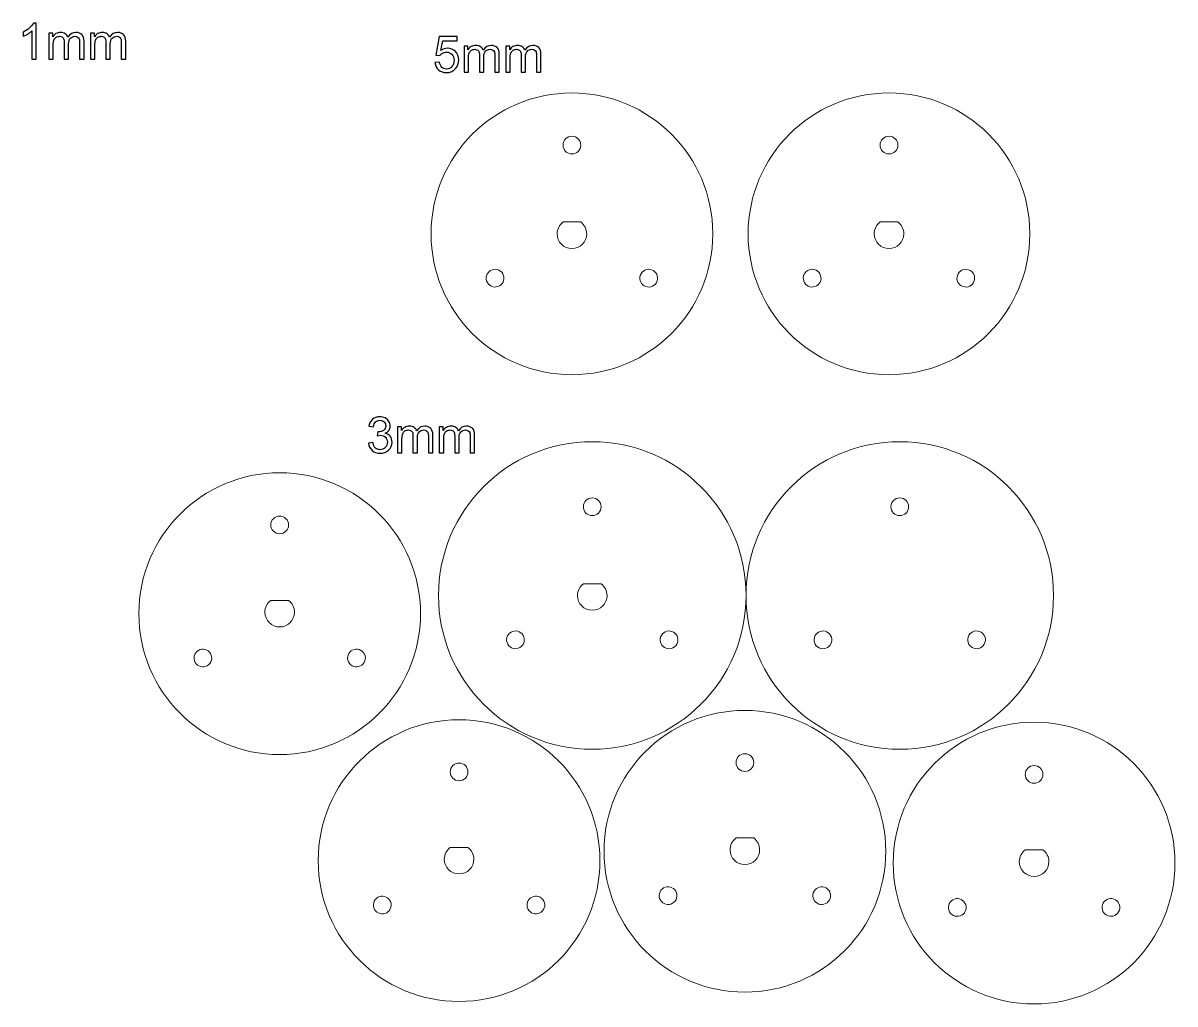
# Model space of a CAD drawing. Header units: millimetres. Extents: x -308 to 99, y -22 to 151.
# Drawn here: x -96.1 to 98.7, y -21.7 to 144.1 of the extents above; entities that cross this region are included whole.
import ezdxf

# ---------------------------------------------------------------- set-up
doc = ezdxf.new("R2010")
doc.units = ezdxf.units.MM
doc.header["$MEASUREMENT"] = 0
doc.layers.add('Layer 1', color=7, linetype='Continuous')

msp = doc.modelspace()

# ---------------------------------------------------------------- linework, layer by layer
at = {"layer": 'Layer 1', "color": 250, "lineweight": 20}
for centre, major_axis in [((-3.2487, 108.4922), (0, 23.819)), ((50.3735, 108.4922), (0, 23.819)), ((-3.2487, 123.4922), (0, 1.5)), ((50.3735, 123.4922), (0, 1.5)), ((0.1935, 47.3376), (0, 26)), ((52.1935, 47.3377), (0, 26)), ((-52.6656, 44.2649), (0, 23.819)), ((0.1935, 62.3376), (0, 1.5)), ((52.1935, 62.3377), (0, 1.5)), ((-52.6656, 59.2649), (0, 1.5)), ((26.0034, 4.0849), (0, 23.819)), ((-22.3272, 2.5038), (0, 23.819)), ((74.9125, 2.09), (0, 23.819)), ((26.0034, 19.0849), (0, 1.5)), ((-22.3272, 17.5038), (0, 1.5)), ((74.9125, 17.09), (0, 1.5))]:
    msp.add_ellipse(centre, major_axis=major_axis, ratio=1, dxfattribs=at)
at = {"layer": 'Layer 1', "color": 250}
for points, knots in [([(-93.828, 138.0451), (-93.828, 138.0451), (-94.5731, 138.0451), (-94.5731, 138.0451), (-94.5731, 138.0451), (-94.5731, 138.0451), (-94.5731, 142.7893), (-94.5731, 142.7893), (-94.5731, 142.7893), (-94.7523, 142.6171), (-94.9879, 142.4464), (-95.2786, 142.2756), (-95.2786, 142.2756), (-95.5693, 142.1049), (-95.8318, 141.9765), (-96.0632, 141.8918), (-96.0632, 141.8918), (-96.0632, 141.8918), (-96.0632, 142.6115), (-96.0632, 142.6115), (-96.0632, 142.6115), (-95.6469, 142.8062), (-95.2828, 143.0433), (-94.971, 143.3227), (-94.971, 143.3227), (-94.6591, 143.6007), (-94.4376, 143.8702), (-94.3078, 144.1327), (-94.3078, 144.1327), (-94.3078, 144.1327), (-93.828, 144.1327), (-93.828, 144.1327), (-93.828, 144.1327), (-93.828, 144.1327), (-93.828, 138.0451), (-93.828, 138.0451)], [0, 0, 0, 0, 0.1, 0.1, 0.1, 0.1, 0.2, 0.2, 0.2, 0.2, 0.3, 0.3, 0.3, 0.3, 0.4, 0.4, 0.4, 0.4, 0.5, 0.5, 0.5, 0.5, 0.6, 0.6, 0.6, 0.6, 0.7, 0.7, 0.7, 0.7, 0.8, 0.8, 0.8, 0.8, 1, 1, 1, 1]), ([(-91.7099, 138.0451), (-91.7099, 138.0451), (-91.7099, 142.4393), (-91.7099, 142.4393), (-91.7099, 142.4393), (-91.7099, 142.4393), (-91.041, 142.4393), (-91.041, 142.4393), (-91.041, 142.4393), (-91.041, 142.4393), (-91.041, 141.8184), (-91.041, 141.8184), (-91.041, 141.8184), (-90.9042, 142.0329), (-90.7207, 142.2065), (-90.4921, 142.3363), (-90.4921, 142.3363), (-90.2635, 142.4675), (-90.0039, 142.5325), (-89.7118, 142.5325), (-89.7118, 142.5325), (-89.3872, 142.5325), (-89.1205, 142.4647), (-88.9131, 142.3307), (-88.9131, 142.3307), (-88.7056, 142.1952), (-88.5589, 142.0075), (-88.4742, 141.7648), (-88.4742, 141.7648), (-88.1243, 142.277), (-87.6713, 142.5325), (-87.1125, 142.5325), (-87.1125, 142.5325), (-86.675, 142.5325), (-86.3378, 142.4125), (-86.1035, 142.1712), (-86.1035, 142.1712), (-85.8679, 141.9299), (-85.7493, 141.5588), (-85.7493, 141.0578), (-85.7493, 141.0578), (-85.7493, 141.0578), (-85.7493, 138.0451), (-85.7493, 138.0451), (-85.7493, 138.0451), (-85.7493, 138.0451), (-86.4944, 138.0451), (-86.4944, 138.0451), (-86.4944, 138.0451), (-86.4944, 138.0451), (-86.4944, 140.8109), (-86.4944, 140.8109), (-86.4944, 140.8109), (-86.4944, 141.1072), (-86.5198, 141.3217), (-86.5678, 141.4529), (-86.5678, 141.4529), (-86.6158, 141.5842), (-86.7033, 141.6886), (-86.8317, 141.769), (-86.8317, 141.769), (-86.9587, 141.8495), (-87.1082, 141.889), (-87.279, 141.889), (-87.279, 141.889), (-87.5894, 141.889), (-87.8463, 141.786), (-88.0509, 141.5814), (-88.0509, 141.5814), (-88.2555, 141.3753), (-88.3571, 141.0465), (-88.3571, 140.595), (-88.3571, 140.595), (-88.3571, 140.595), (-88.3571, 138.0451), (-88.3571, 138.0451), (-88.3571, 138.0451), (-88.3571, 138.0451), (-89.1022, 138.0451), (-89.1022, 138.0451), (-89.1022, 138.0451), (-89.1022, 138.0451), (-89.1022, 140.897), (-89.1022, 140.897), (-89.1022, 140.897), (-89.1022, 141.2272), (-89.1628, 141.4755), (-89.2842, 141.6406), (-89.2842, 141.6406), (-89.4055, 141.8057), (-89.6045, 141.889), (-89.8797, 141.889), (-89.8797, 141.889), (-90.0885, 141.889), (-90.2818, 141.8339), (-90.4596, 141.7239), (-90.4596, 141.7239), (-90.6374, 141.6138), (-90.7659, 141.4529), (-90.8463, 141.2399), (-90.8463, 141.2399), (-90.9253, 141.0282), (-90.9648, 140.722), (-90.9648, 140.3226), (-90.9648, 140.3226), (-90.9648, 140.3226), (-90.9648, 138.0451), (-90.9648, 138.0451), (-90.9648, 138.0451), (-90.9648, 138.0451), (-91.7099, 138.0451), (-91.7099, 138.0451)], [0, 0, 0, 0, 0.03448276, 0.03448276, 0.03448276, 0.03448276, 0.06896552, 0.06896552, 0.06896552, 0.06896552, 0.10344828, 0.10344828, 0.10344828, 0.10344828, 0.13793103, 0.13793103, 0.13793103, 0.13793103, 0.17241379, 0.17241379, 0.17241379, 0.17241379, 0.20689655, 0.20689655, 0.20689655, 0.20689655, 0.24137931, 0.24137931, 0.24137931, 0.24137931, 0.27586207, 0.27586207, 0.27586207, 0.27586207, 0.31034483, 0.31034483, 0.31034483, 0.31034483, 0.34482759, 0.34482759, 0.34482759, 0.34482759, 0.37931034, 0.37931034, 0.37931034, 0.37931034, 0.4137931, 0.4137931, 0.4137931, 0.4137931, 0.44827586, 0.44827586, 0.44827586, 0.44827586, 0.48275862, 0.48275862, 0.48275862, 0.48275862, 0.51724138, 0.51724138, 0.51724138, 0.51724138, 0.55172414, 0.55172414, 0.55172414, 0.55172414, 0.5862069, 0.5862069, 0.5862069, 0.5862069, 0.62068966, 0.62068966, 0.62068966, 0.62068966, 0.65517241, 0.65517241, 0.65517241, 0.65517241, 0.68965517, 0.68965517, 0.68965517, 0.68965517, 0.72413793, 0.72413793, 0.72413793, 0.72413793, 0.75862069, 0.75862069, 0.75862069, 0.75862069, 0.79310345, 0.79310345, 0.79310345, 0.79310345, 0.82758621, 0.82758621, 0.82758621, 0.82758621, 0.86206897, 0.86206897, 0.86206897, 0.86206897, 0.89655172, 0.89655172, 0.89655172, 0.89655172, 0.93103448, 0.93103448, 0.93103448, 0.93103448, 1, 1, 1, 1]), ([(-84.6571, 138.0451), (-84.6571, 138.0451), (-84.6571, 142.4393), (-84.6571, 142.4393), (-84.6571, 142.4393), (-84.6571, 142.4393), (-83.9882, 142.4393), (-83.9882, 142.4393), (-83.9882, 142.4393), (-83.9882, 142.4393), (-83.9882, 141.8184), (-83.9882, 141.8184), (-83.9882, 141.8184), (-83.8514, 142.0329), (-83.6679, 142.2065), (-83.4393, 142.3363), (-83.4393, 142.3363), (-83.2107, 142.4675), (-82.9511, 142.5325), (-82.659, 142.5325), (-82.659, 142.5325), (-82.3344, 142.5325), (-82.0677, 142.4647), (-81.8603, 142.3307), (-81.8603, 142.3307), (-81.6528, 142.1952), (-81.5061, 142.0075), (-81.4214, 141.7648), (-81.4214, 141.7648), (-81.0715, 142.277), (-80.6185, 142.5325), (-80.0597, 142.5325), (-80.0597, 142.5325), (-79.6222, 142.5325), (-79.285, 142.4125), (-79.0507, 142.1712), (-79.0507, 142.1712), (-78.8151, 141.9299), (-78.6965, 141.5588), (-78.6965, 141.0578), (-78.6965, 141.0578), (-78.6965, 141.0578), (-78.6965, 138.0451), (-78.6965, 138.0451), (-78.6965, 138.0451), (-78.6965, 138.0451), (-79.4416, 138.0451), (-79.4416, 138.0451), (-79.4416, 138.0451), (-79.4416, 138.0451), (-79.4416, 140.8109), (-79.4416, 140.8109), (-79.4416, 140.8109), (-79.4416, 141.1072), (-79.467, 141.3217), (-79.515, 141.4529), (-79.515, 141.4529), (-79.563, 141.5842), (-79.6505, 141.6886), (-79.7789, 141.769), (-79.7789, 141.769), (-79.9059, 141.8495), (-80.0554, 141.889), (-80.2262, 141.889), (-80.2262, 141.889), (-80.5366, 141.889), (-80.7935, 141.786), (-80.9981, 141.5814), (-80.9981, 141.5814), (-81.2027, 141.3753), (-81.3043, 141.0465), (-81.3043, 140.595), (-81.3043, 140.595), (-81.3043, 140.595), (-81.3043, 138.0451), (-81.3043, 138.0451), (-81.3043, 138.0451), (-81.3043, 138.0451), (-82.0494, 138.0451), (-82.0494, 138.0451), (-82.0494, 138.0451), (-82.0494, 138.0451), (-82.0494, 140.897), (-82.0494, 140.897), (-82.0494, 140.897), (-82.0494, 141.2272), (-82.11, 141.4755), (-82.2314, 141.6406), (-82.2314, 141.6406), (-82.3527, 141.8057), (-82.5517, 141.889), (-82.8269, 141.889), (-82.8269, 141.889), (-83.0357, 141.889), (-83.229, 141.8339), (-83.4068, 141.7239), (-83.4068, 141.7239), (-83.5846, 141.6138), (-83.7131, 141.4529), (-83.7935, 141.2399), (-83.7935, 141.2399), (-83.8725, 141.0282), (-83.912, 140.722), (-83.912, 140.3226), (-83.912, 140.3226), (-83.912, 140.3226), (-83.912, 138.0451), (-83.912, 138.0451), (-83.912, 138.0451), (-83.912, 138.0451), (-84.6571, 138.0451), (-84.6571, 138.0451)], [0, 0, 0, 0, 0.03448276, 0.03448276, 0.03448276, 0.03448276, 0.06896552, 0.06896552, 0.06896552, 0.06896552, 0.10344828, 0.10344828, 0.10344828, 0.10344828, 0.13793103, 0.13793103, 0.13793103, 0.13793103, 0.17241379, 0.17241379, 0.17241379, 0.17241379, 0.20689655, 0.20689655, 0.20689655, 0.20689655, 0.24137931, 0.24137931, 0.24137931, 0.24137931, 0.27586207, 0.27586207, 0.27586207, 0.27586207, 0.31034483, 0.31034483, 0.31034483, 0.31034483, 0.34482759, 0.34482759, 0.34482759, 0.34482759, 0.37931034, 0.37931034, 0.37931034, 0.37931034, 0.4137931, 0.4137931, 0.4137931, 0.4137931, 0.44827586, 0.44827586, 0.44827586, 0.44827586, 0.48275862, 0.48275862, 0.48275862, 0.48275862, 0.51724138, 0.51724138, 0.51724138, 0.51724138, 0.55172414, 0.55172414, 0.55172414, 0.55172414, 0.5862069, 0.5862069, 0.5862069, 0.5862069, 0.62068966, 0.62068966, 0.62068966, 0.62068966, 0.65517241, 0.65517241, 0.65517241, 0.65517241, 0.68965517, 0.68965517, 0.68965517, 0.68965517, 0.72413793, 0.72413793, 0.72413793, 0.72413793, 0.75862069, 0.75862069, 0.75862069, 0.75862069, 0.79310345, 0.79310345, 0.79310345, 0.79310345, 0.82758621, 0.82758621, 0.82758621, 0.82758621, 0.86206897, 0.86206897, 0.86206897, 0.86206897, 0.89655172, 0.89655172, 0.89655172, 0.89655172, 0.93103448, 0.93103448, 0.93103448, 0.93103448, 1, 1, 1, 1]), ([(-26.4039, 137.4403), (-26.4039, 137.4403), (-25.625, 137.4996), (-25.625, 137.4996), (-25.625, 137.4996), (-25.5671, 137.12), (-25.4331, 136.835), (-25.2242, 136.6431), (-25.2242, 136.6431), (-25.0154, 136.4526), (-24.7599, 136.3566), (-24.4594, 136.3566), (-24.4594, 136.3566), (-24.0967, 136.3566), (-23.7933, 136.4921), (-23.5464, 136.7616), (-23.5464, 136.7616), (-23.3009, 137.0325), (-23.1781, 137.391), (-23.1781, 137.8369), (-23.1781, 137.8369), (-23.1781, 138.2616), (-23.2952, 138.596), (-23.5309, 138.8416), (-23.5309, 138.8416), (-23.7665, 139.0871), (-24.0784, 139.2099), (-24.4664, 139.2099), (-24.4664, 139.2099), (-24.7077, 139.2099), (-24.9236, 139.1548), (-25.1155, 139.0448), (-25.1155, 139.0448), (-25.306, 138.9347), (-25.4556, 138.7922), (-25.5657, 138.6172), (-25.5657, 138.6172), (-25.5657, 138.6172), (-26.2684, 138.7188), (-26.2684, 138.7188), (-26.2684, 138.7188), (-26.2684, 138.7188), (-25.6842, 141.8346), (-25.6842, 141.8346), (-25.6842, 141.8346), (-25.6842, 141.8346), (-22.6786, 141.8346), (-22.6786, 141.8346), (-22.6786, 141.8346), (-22.6786, 141.8346), (-22.6786, 141.1234), (-22.6786, 141.1234), (-22.6786, 141.1234), (-22.6786, 141.1234), (-25.0901, 141.1234), (-25.0901, 141.1234), (-25.0901, 141.1234), (-25.0901, 141.1234), (-25.4133, 139.4879), (-25.4133, 139.4879), (-25.4133, 139.4879), (-25.0506, 139.7433), (-24.6696, 139.8703), (-24.2717, 139.8703), (-24.2717, 139.8703), (-23.7439, 139.8703), (-23.298, 139.6868), (-22.9354, 139.3199), (-22.9354, 139.3199), (-22.5727, 138.9531), (-22.3907, 138.4817), (-22.3907, 137.906), (-22.3907, 137.906), (-22.3907, 137.3571), (-22.5501, 136.8829), (-22.8691, 136.4836), (-22.8691, 136.4836), (-23.2571, 135.9925), (-23.7877, 135.747), (-24.4594, 135.747), (-24.4594, 135.747), (-25.0097, 135.747), (-25.4585, 135.9022), (-25.807, 136.2113), (-25.807, 136.2113), (-26.1555, 136.5203), (-26.3545, 136.9295), (-26.4039, 137.4403)], [0, 0, 0, 0, 0.04347826, 0.04347826, 0.04347826, 0.04347826, 0.08695652, 0.08695652, 0.08695652, 0.08695652, 0.13043478, 0.13043478, 0.13043478, 0.13043478, 0.17391304, 0.17391304, 0.17391304, 0.17391304, 0.2173913, 0.2173913, 0.2173913, 0.2173913, 0.26086957, 0.26086957, 0.26086957, 0.26086957, 0.30434783, 0.30434783, 0.30434783, 0.30434783, 0.34782609, 0.34782609, 0.34782609, 0.34782609, 0.39130435, 0.39130435, 0.39130435, 0.39130435, 0.43478261, 0.43478261, 0.43478261, 0.43478261, 0.47826087, 0.47826087, 0.47826087, 0.47826087, 0.52173913, 0.52173913, 0.52173913, 0.52173913, 0.56521739, 0.56521739, 0.56521739, 0.56521739, 0.60869565, 0.60869565, 0.60869565, 0.60869565, 0.65217391, 0.65217391, 0.65217391, 0.65217391, 0.69565217, 0.69565217, 0.69565217, 0.69565217, 0.73913043, 0.73913043, 0.73913043, 0.73913043, 0.7826087, 0.7826087, 0.7826087, 0.7826087, 0.82608696, 0.82608696, 0.82608696, 0.82608696, 0.86956522, 0.86956522, 0.86956522, 0.86956522, 0.91304348, 0.91304348, 0.91304348, 0.91304348, 1, 1, 1, 1]), ([(-21.4918, 135.8486), (-21.4918, 135.8486), (-21.4918, 140.2428), (-21.4918, 140.2428), (-21.4918, 140.2428), (-21.4918, 140.2428), (-20.8229, 140.2428), (-20.8229, 140.2428), (-20.8229, 140.2428), (-20.8229, 140.2428), (-20.8229, 139.6219), (-20.8229, 139.6219), (-20.8229, 139.6219), (-20.6861, 139.8364), (-20.5026, 140.01), (-20.274, 140.1398), (-20.274, 140.1398), (-20.0454, 140.271), (-19.7858, 140.336), (-19.4937, 140.336), (-19.4937, 140.336), (-19.1691, 140.336), (-18.9024, 140.2682), (-18.695, 140.1342), (-18.695, 140.1342), (-18.4875, 139.9987), (-18.3408, 139.811), (-18.2561, 139.5683), (-18.2561, 139.5683), (-17.9062, 140.0805), (-17.4532, 140.336), (-16.8944, 140.336), (-16.8944, 140.336), (-16.4569, 140.336), (-16.1197, 140.216), (-15.8854, 139.9747), (-15.8854, 139.9747), (-15.6498, 139.7334), (-15.5312, 139.3623), (-15.5312, 138.8613), (-15.5312, 138.8613), (-15.5312, 138.8613), (-15.5312, 135.8486), (-15.5312, 135.8486), (-15.5312, 135.8486), (-15.5312, 135.8486), (-16.2763, 135.8486), (-16.2763, 135.8486), (-16.2763, 135.8486), (-16.2763, 135.8486), (-16.2763, 138.6144), (-16.2763, 138.6144), (-16.2763, 138.6144), (-16.2763, 138.9107), (-16.3017, 139.1252), (-16.3497, 139.2564), (-16.3497, 139.2564), (-16.3977, 139.3877), (-16.4852, 139.4921), (-16.6136, 139.5725), (-16.6136, 139.5725), (-16.7406, 139.653), (-16.8901, 139.6925), (-17.0609, 139.6925), (-17.0609, 139.6925), (-17.3713, 139.6925), (-17.6282, 139.5895), (-17.8328, 139.3849), (-17.8328, 139.3849), (-18.0374, 139.1788), (-18.139, 138.85), (-18.139, 138.3985), (-18.139, 138.3985), (-18.139, 138.3985), (-18.139, 135.8486), (-18.139, 135.8486), (-18.139, 135.8486), (-18.139, 135.8486), (-18.8841, 135.8486), (-18.8841, 135.8486), (-18.8841, 135.8486), (-18.8841, 135.8486), (-18.8841, 138.7005), (-18.8841, 138.7005), (-18.8841, 138.7005), (-18.8841, 139.0307), (-18.9447, 139.279), (-19.0661, 139.4441), (-19.0661, 139.4441), (-19.1874, 139.6092), (-19.3864, 139.6925), (-19.6616, 139.6925), (-19.6616, 139.6925), (-19.8704, 139.6925), (-20.0637, 139.6374), (-20.2415, 139.5274), (-20.2415, 139.5274), (-20.4193, 139.4173), (-20.5478, 139.2564), (-20.6282, 139.0434), (-20.6282, 139.0434), (-20.7072, 138.8317), (-20.7467, 138.5255), (-20.7467, 138.1261), (-20.7467, 138.1261), (-20.7467, 138.1261), (-20.7467, 135.8486), (-20.7467, 135.8486), (-20.7467, 135.8486), (-20.7467, 135.8486), (-21.4918, 135.8486), (-21.4918, 135.8486)], [0, 0, 0, 0, 0.03448276, 0.03448276, 0.03448276, 0.03448276, 0.06896552, 0.06896552, 0.06896552, 0.06896552, 0.10344828, 0.10344828, 0.10344828, 0.10344828, 0.13793103, 0.13793103, 0.13793103, 0.13793103, 0.17241379, 0.17241379, 0.17241379, 0.17241379, 0.20689655, 0.20689655, 0.20689655, 0.20689655, 0.24137931, 0.24137931, 0.24137931, 0.24137931, 0.27586207, 0.27586207, 0.27586207, 0.27586207, 0.31034483, 0.31034483, 0.31034483, 0.31034483, 0.34482759, 0.34482759, 0.34482759, 0.34482759, 0.37931034, 0.37931034, 0.37931034, 0.37931034, 0.4137931, 0.4137931, 0.4137931, 0.4137931, 0.44827586, 0.44827586, 0.44827586, 0.44827586, 0.48275862, 0.48275862, 0.48275862, 0.48275862, 0.51724138, 0.51724138, 0.51724138, 0.51724138, 0.55172414, 0.55172414, 0.55172414, 0.55172414, 0.5862069, 0.5862069, 0.5862069, 0.5862069, 0.62068966, 0.62068966, 0.62068966, 0.62068966, 0.65517241, 0.65517241, 0.65517241, 0.65517241, 0.68965517, 0.68965517, 0.68965517, 0.68965517, 0.72413793, 0.72413793, 0.72413793, 0.72413793, 0.75862069, 0.75862069, 0.75862069, 0.75862069, 0.79310345, 0.79310345, 0.79310345, 0.79310345, 0.82758621, 0.82758621, 0.82758621, 0.82758621, 0.86206897, 0.86206897, 0.86206897, 0.86206897, 0.89655172, 0.89655172, 0.89655172, 0.89655172, 0.93103448, 0.93103448, 0.93103448, 0.93103448, 1, 1, 1, 1]), ([(-14.439, 135.8486), (-14.439, 135.8486), (-14.439, 140.2428), (-14.439, 140.2428), (-14.439, 140.2428), (-14.439, 140.2428), (-13.7701, 140.2428), (-13.7701, 140.2428), (-13.7701, 140.2428), (-13.7701, 140.2428), (-13.7701, 139.6219), (-13.7701, 139.6219), (-13.7701, 139.6219), (-13.6333, 139.8364), (-13.4498, 140.01), (-13.2212, 140.1398), (-13.2212, 140.1398), (-12.9926, 140.271), (-12.733, 140.336), (-12.4409, 140.336), (-12.4409, 140.336), (-12.1163, 140.336), (-11.8496, 140.2682), (-11.6422, 140.1342), (-11.6422, 140.1342), (-11.4347, 139.9987), (-11.288, 139.811), (-11.2033, 139.5683), (-11.2033, 139.5683), (-10.8534, 140.0805), (-10.4004, 140.336), (-9.8416, 140.336), (-9.8416, 140.336), (-9.4041, 140.336), (-9.0669, 140.216), (-8.8326, 139.9747), (-8.8326, 139.9747), (-8.597, 139.7334), (-8.4784, 139.3623), (-8.4784, 138.8613), (-8.4784, 138.8613), (-8.4784, 138.8613), (-8.4784, 135.8486), (-8.4784, 135.8486), (-8.4784, 135.8486), (-8.4784, 135.8486), (-9.2235, 135.8486), (-9.2235, 135.8486), (-9.2235, 135.8486), (-9.2235, 135.8486), (-9.2235, 138.6144), (-9.2235, 138.6144), (-9.2235, 138.6144), (-9.2235, 138.9107), (-9.2489, 139.1252), (-9.2969, 139.2564), (-9.2969, 139.2564), (-9.3449, 139.3877), (-9.4324, 139.4921), (-9.5608, 139.5725), (-9.5608, 139.5725), (-9.6878, 139.653), (-9.8373, 139.6925), (-10.0081, 139.6925), (-10.0081, 139.6925), (-10.3185, 139.6925), (-10.5754, 139.5895), (-10.78, 139.3849), (-10.78, 139.3849), (-10.9846, 139.1788), (-11.0862, 138.85), (-11.0862, 138.3985), (-11.0862, 138.3985), (-11.0862, 138.3985), (-11.0862, 135.8486), (-11.0862, 135.8486), (-11.0862, 135.8486), (-11.0862, 135.8486), (-11.8313, 135.8486), (-11.8313, 135.8486), (-11.8313, 135.8486), (-11.8313, 135.8486), (-11.8313, 138.7005), (-11.8313, 138.7005), (-11.8313, 138.7005), (-11.8313, 139.0307), (-11.8919, 139.279), (-12.0133, 139.4441), (-12.0133, 139.4441), (-12.1346, 139.6092), (-12.3336, 139.6925), (-12.6088, 139.6925), (-12.6088, 139.6925), (-12.8176, 139.6925), (-13.0109, 139.6374), (-13.1887, 139.5274), (-13.1887, 139.5274), (-13.3665, 139.4173), (-13.495, 139.2564), (-13.5754, 139.0434), (-13.5754, 139.0434), (-13.6544, 138.8317), (-13.6939, 138.5255), (-13.6939, 138.1261), (-13.6939, 138.1261), (-13.6939, 138.1261), (-13.6939, 135.8486), (-13.6939, 135.8486), (-13.6939, 135.8486), (-13.6939, 135.8486), (-14.439, 135.8486), (-14.439, 135.8486)], [0, 0, 0, 0, 0.03448276, 0.03448276, 0.03448276, 0.03448276, 0.06896552, 0.06896552, 0.06896552, 0.06896552, 0.10344828, 0.10344828, 0.10344828, 0.10344828, 0.13793103, 0.13793103, 0.13793103, 0.13793103, 0.17241379, 0.17241379, 0.17241379, 0.17241379, 0.20689655, 0.20689655, 0.20689655, 0.20689655, 0.24137931, 0.24137931, 0.24137931, 0.24137931, 0.27586207, 0.27586207, 0.27586207, 0.27586207, 0.31034483, 0.31034483, 0.31034483, 0.31034483, 0.34482759, 0.34482759, 0.34482759, 0.34482759, 0.37931034, 0.37931034, 0.37931034, 0.37931034, 0.4137931, 0.4137931, 0.4137931, 0.4137931, 0.44827586, 0.44827586, 0.44827586, 0.44827586, 0.48275862, 0.48275862, 0.48275862, 0.48275862, 0.51724138, 0.51724138, 0.51724138, 0.51724138, 0.55172414, 0.55172414, 0.55172414, 0.55172414, 0.5862069, 0.5862069, 0.5862069, 0.5862069, 0.62068966, 0.62068966, 0.62068966, 0.62068966, 0.65517241, 0.65517241, 0.65517241, 0.65517241, 0.68965517, 0.68965517, 0.68965517, 0.68965517, 0.72413793, 0.72413793, 0.72413793, 0.72413793, 0.75862069, 0.75862069, 0.75862069, 0.75862069, 0.79310345, 0.79310345, 0.79310345, 0.79310345, 0.82758621, 0.82758621, 0.82758621, 0.82758621, 0.86206897, 0.86206897, 0.86206897, 0.86206897, 0.89655172, 0.89655172, 0.89655172, 0.89655172, 0.93103448, 0.93103448, 0.93103448, 0.93103448, 1, 1, 1, 1]), ([(-37.6395, 73.0862), (-37.6395, 73.0862), (-36.8944, 73.1878), (-36.8944, 73.1878), (-36.8944, 73.1878), (-36.8084, 72.7644), (-36.6644, 72.4596), (-36.4598, 72.2734), (-36.4598, 72.2734), (-36.2552, 72.0871), (-36.004, 71.994), (-35.7063, 71.994), (-35.7063, 71.994), (-35.3535, 71.994), (-35.0557, 72.1153), (-34.8159, 72.358), (-34.8159, 72.358), (-34.576, 72.6007), (-34.456, 72.9013), (-34.456, 73.2597), (-34.456, 73.2597), (-34.456, 73.6012), (-34.5675, 73.8835), (-34.7919, 74.1064), (-34.7919, 74.1064), (-35.0148, 74.328), (-35.2985, 74.4394), (-35.6442, 74.4394), (-35.6442, 74.4394), (-35.7853, 74.4394), (-35.9603, 74.4112), (-36.1705, 74.3562), (-36.1705, 74.3562), (-36.1705, 74.3562), (-36.0873, 75.0081), (-36.0873, 75.0081), (-36.0873, 75.0081), (-36.0379, 75.0025), (-35.997, 74.9996), (-35.9673, 74.9996), (-35.9673, 74.9996), (-35.6484, 74.9996), (-35.3634, 75.0829), (-35.108, 75.248), (-35.108, 75.248), (-34.854, 75.4131), (-34.727, 75.6671), (-34.727, 76.01), (-34.727, 76.01), (-34.727, 76.2824), (-34.8201, 76.5081), (-35.0049, 76.6873), (-35.0049, 76.6873), (-35.1898, 76.8666), (-35.4283, 76.9555), (-35.7204, 76.9555), (-35.7204, 76.9555), (-36.0111, 76.9555), (-36.2524, 76.8637), (-36.4457, 76.6803), (-36.4457, 76.6803), (-36.639, 76.4968), (-36.7632, 76.2217), (-36.8182, 75.8548), (-36.8182, 75.8548), (-36.8182, 75.8548), (-37.5633, 75.9903), (-37.5633, 75.9903), (-37.5633, 75.9903), (-37.4716, 76.4898), (-37.2656, 76.8778), (-36.9424, 77.153), (-36.9424, 77.153), (-36.6207, 77.4282), (-36.2185, 77.5651), (-35.7387, 77.5651), (-35.7387, 77.5651), (-35.4085, 77.5651), (-35.1037, 77.4945), (-34.8257, 77.352), (-34.8257, 77.352), (-34.5463, 77.2109), (-34.3333, 77.0175), (-34.1865, 76.7734), (-34.1865, 76.7734), (-34.0383, 76.5279), (-33.965, 76.2682), (-33.965, 75.9931), (-33.965, 75.9931), (-33.965, 75.732), (-34.0355, 75.4949), (-34.1752, 75.2805), (-34.1752, 75.2805), (-34.3163, 75.066), (-34.5252, 74.8952), (-34.8003, 74.7682), (-34.8003, 74.7682), (-34.4419, 74.6864), (-34.1639, 74.5142), (-33.965, 74.2532), (-33.965, 74.2532), (-33.7674, 73.9935), (-33.6686, 73.6661), (-33.6686, 73.2753), (-33.6686, 73.2753), (-33.6686, 72.7461), (-33.8619, 72.2959), (-34.2472, 71.9276), (-34.2472, 71.9276), (-34.6338, 71.5593), (-35.1221, 71.3759), (-35.7119, 71.3759), (-35.7119, 71.3759), (-36.2439, 71.3759), (-36.6856, 71.5354), (-37.037, 71.8529), (-37.037, 71.8529), (-37.3897, 72.1704), (-37.5901, 72.581), (-37.6395, 73.0862)], [0, 0, 0, 0, 0.03225806, 0.03225806, 0.03225806, 0.03225806, 0.06451613, 0.06451613, 0.06451613, 0.06451613, 0.09677419, 0.09677419, 0.09677419, 0.09677419, 0.12903226, 0.12903226, 0.12903226, 0.12903226, 0.16129032, 0.16129032, 0.16129032, 0.16129032, 0.19354839, 0.19354839, 0.19354839, 0.19354839, 0.22580645, 0.22580645, 0.22580645, 0.22580645, 0.25806452, 0.25806452, 0.25806452, 0.25806452, 0.29032258, 0.29032258, 0.29032258, 0.29032258, 0.32258065, 0.32258065, 0.32258065, 0.32258065, 0.35483871, 0.35483871, 0.35483871, 0.35483871, 0.38709677, 0.38709677, 0.38709677, 0.38709677, 0.41935484, 0.41935484, 0.41935484, 0.41935484, 0.4516129, 0.4516129, 0.4516129, 0.4516129, 0.48387097, 0.48387097, 0.48387097, 0.48387097, 0.51612903, 0.51612903, 0.51612903, 0.51612903, 0.5483871, 0.5483871, 0.5483871, 0.5483871, 0.58064516, 0.58064516, 0.58064516, 0.58064516, 0.61290323, 0.61290323, 0.61290323, 0.61290323, 0.64516129, 0.64516129, 0.64516129, 0.64516129, 0.67741935, 0.67741935, 0.67741935, 0.67741935, 0.70967742, 0.70967742, 0.70967742, 0.70967742, 0.74193548, 0.74193548, 0.74193548, 0.74193548, 0.77419355, 0.77419355, 0.77419355, 0.77419355, 0.80645161, 0.80645161, 0.80645161, 0.80645161, 0.83870968, 0.83870968, 0.83870968, 0.83870968, 0.87096774, 0.87096774, 0.87096774, 0.87096774, 0.90322581, 0.90322581, 0.90322581, 0.90322581, 0.93548387, 0.93548387, 0.93548387, 0.93548387, 1, 1, 1, 1]), ([(-32.7274, 71.4775), (-32.7274, 71.4775), (-32.7274, 75.8717), (-32.7274, 75.8717), (-32.7274, 75.8717), (-32.7274, 75.8717), (-32.0585, 75.8717), (-32.0585, 75.8717), (-32.0585, 75.8717), (-32.0585, 75.8717), (-32.0585, 75.2508), (-32.0585, 75.2508), (-32.0585, 75.2508), (-31.9217, 75.4653), (-31.7382, 75.6389), (-31.5096, 75.7687), (-31.5096, 75.7687), (-31.281, 75.8999), (-31.0214, 75.9649), (-30.7293, 75.9649), (-30.7293, 75.9649), (-30.4047, 75.9649), (-30.138, 75.8971), (-29.9306, 75.7631), (-29.9306, 75.7631), (-29.7231, 75.6276), (-29.5764, 75.4399), (-29.4917, 75.1972), (-29.4917, 75.1972), (-29.1418, 75.7094), (-28.6888, 75.9649), (-28.13, 75.9649), (-28.13, 75.9649), (-27.6925, 75.9649), (-27.3553, 75.8449), (-27.121, 75.6036), (-27.121, 75.6036), (-26.8854, 75.3623), (-26.7668, 74.9912), (-26.7668, 74.4902), (-26.7668, 74.4902), (-26.7668, 74.4902), (-26.7668, 71.4775), (-26.7668, 71.4775), (-26.7668, 71.4775), (-26.7668, 71.4775), (-27.5119, 71.4775), (-27.5119, 71.4775), (-27.5119, 71.4775), (-27.5119, 71.4775), (-27.5119, 74.2433), (-27.5119, 74.2433), (-27.5119, 74.2433), (-27.5119, 74.5396), (-27.5373, 74.7541), (-27.5853, 74.8853), (-27.5853, 74.8853), (-27.6333, 75.0166), (-27.7208, 75.121), (-27.8492, 75.2014), (-27.8492, 75.2014), (-27.9762, 75.2819), (-28.1257, 75.3214), (-28.2965, 75.3214), (-28.2965, 75.3214), (-28.6069, 75.3214), (-28.8638, 75.2184), (-29.0684, 75.0138), (-29.0684, 75.0138), (-29.273, 74.8077), (-29.3746, 74.4789), (-29.3746, 74.0274), (-29.3746, 74.0274), (-29.3746, 74.0274), (-29.3746, 71.4775), (-29.3746, 71.4775), (-29.3746, 71.4775), (-29.3746, 71.4775), (-30.1197, 71.4775), (-30.1197, 71.4775), (-30.1197, 71.4775), (-30.1197, 71.4775), (-30.1197, 74.3294), (-30.1197, 74.3294), (-30.1197, 74.3294), (-30.1197, 74.6596), (-30.1803, 74.9079), (-30.3017, 75.073), (-30.3017, 75.073), (-30.423, 75.2381), (-30.622, 75.3214), (-30.8972, 75.3214), (-30.8972, 75.3214), (-31.106, 75.3214), (-31.2993, 75.2663), (-31.4771, 75.1563), (-31.4771, 75.1563), (-31.6549, 75.0462), (-31.7834, 74.8853), (-31.8638, 74.6723), (-31.8638, 74.6723), (-31.9428, 74.4606), (-31.9823, 74.1544), (-31.9823, 73.755), (-31.9823, 73.755), (-31.9823, 73.755), (-31.9823, 71.4775), (-31.9823, 71.4775), (-31.9823, 71.4775), (-31.9823, 71.4775), (-32.7274, 71.4775), (-32.7274, 71.4775)], [0, 0, 0, 0, 0.03448276, 0.03448276, 0.03448276, 0.03448276, 0.06896552, 0.06896552, 0.06896552, 0.06896552, 0.10344828, 0.10344828, 0.10344828, 0.10344828, 0.13793103, 0.13793103, 0.13793103, 0.13793103, 0.17241379, 0.17241379, 0.17241379, 0.17241379, 0.20689655, 0.20689655, 0.20689655, 0.20689655, 0.24137931, 0.24137931, 0.24137931, 0.24137931, 0.27586207, 0.27586207, 0.27586207, 0.27586207, 0.31034483, 0.31034483, 0.31034483, 0.31034483, 0.34482759, 0.34482759, 0.34482759, 0.34482759, 0.37931034, 0.37931034, 0.37931034, 0.37931034, 0.4137931, 0.4137931, 0.4137931, 0.4137931, 0.44827586, 0.44827586, 0.44827586, 0.44827586, 0.48275862, 0.48275862, 0.48275862, 0.48275862, 0.51724138, 0.51724138, 0.51724138, 0.51724138, 0.55172414, 0.55172414, 0.55172414, 0.55172414, 0.5862069, 0.5862069, 0.5862069, 0.5862069, 0.62068966, 0.62068966, 0.62068966, 0.62068966, 0.65517241, 0.65517241, 0.65517241, 0.65517241, 0.68965517, 0.68965517, 0.68965517, 0.68965517, 0.72413793, 0.72413793, 0.72413793, 0.72413793, 0.75862069, 0.75862069, 0.75862069, 0.75862069, 0.79310345, 0.79310345, 0.79310345, 0.79310345, 0.82758621, 0.82758621, 0.82758621, 0.82758621, 0.86206897, 0.86206897, 0.86206897, 0.86206897, 0.89655172, 0.89655172, 0.89655172, 0.89655172, 0.93103448, 0.93103448, 0.93103448, 0.93103448, 1, 1, 1, 1]), ([(-25.6746, 71.4775), (-25.6746, 71.4775), (-25.6746, 75.8717), (-25.6746, 75.8717), (-25.6746, 75.8717), (-25.6746, 75.8717), (-25.0057, 75.8717), (-25.0057, 75.8717), (-25.0057, 75.8717), (-25.0057, 75.8717), (-25.0057, 75.2508), (-25.0057, 75.2508), (-25.0057, 75.2508), (-24.8689, 75.4653), (-24.6854, 75.6389), (-24.4568, 75.7687), (-24.4568, 75.7687), (-24.2282, 75.8999), (-23.9686, 75.9649), (-23.6765, 75.9649), (-23.6765, 75.9649), (-23.3519, 75.9649), (-23.0852, 75.8971), (-22.8778, 75.7631), (-22.8778, 75.7631), (-22.6703, 75.6276), (-22.5236, 75.4399), (-22.4389, 75.1972), (-22.4389, 75.1972), (-22.089, 75.7094), (-21.636, 75.9649), (-21.0772, 75.9649), (-21.0772, 75.9649), (-20.6397, 75.9649), (-20.3025, 75.8449), (-20.0682, 75.6036), (-20.0682, 75.6036), (-19.8326, 75.3623), (-19.714, 74.9912), (-19.714, 74.4902), (-19.714, 74.4902), (-19.714, 74.4902), (-19.714, 71.4775), (-19.714, 71.4775), (-19.714, 71.4775), (-19.714, 71.4775), (-20.4591, 71.4775), (-20.4591, 71.4775), (-20.4591, 71.4775), (-20.4591, 71.4775), (-20.4591, 74.2433), (-20.4591, 74.2433), (-20.4591, 74.2433), (-20.4591, 74.5396), (-20.4845, 74.7541), (-20.5325, 74.8853), (-20.5325, 74.8853), (-20.5805, 75.0166), (-20.668, 75.121), (-20.7964, 75.2014), (-20.7964, 75.2014), (-20.9234, 75.2819), (-21.0729, 75.3214), (-21.2437, 75.3214), (-21.2437, 75.3214), (-21.5541, 75.3214), (-21.811, 75.2184), (-22.0156, 75.0138), (-22.0156, 75.0138), (-22.2202, 74.8077), (-22.3218, 74.4789), (-22.3218, 74.0274), (-22.3218, 74.0274), (-22.3218, 74.0274), (-22.3218, 71.4775), (-22.3218, 71.4775), (-22.3218, 71.4775), (-22.3218, 71.4775), (-23.0669, 71.4775), (-23.0669, 71.4775), (-23.0669, 71.4775), (-23.0669, 71.4775), (-23.0669, 74.3294), (-23.0669, 74.3294), (-23.0669, 74.3294), (-23.0669, 74.6596), (-23.1275, 74.9079), (-23.2489, 75.073), (-23.2489, 75.073), (-23.3702, 75.2381), (-23.5692, 75.3214), (-23.8444, 75.3214), (-23.8444, 75.3214), (-24.0532, 75.3214), (-24.2465, 75.2663), (-24.4243, 75.1563), (-24.4243, 75.1563), (-24.6021, 75.0462), (-24.7306, 74.8853), (-24.811, 74.6723), (-24.811, 74.6723), (-24.89, 74.4606), (-24.9295, 74.1544), (-24.9295, 73.755), (-24.9295, 73.755), (-24.9295, 73.755), (-24.9295, 71.4775), (-24.9295, 71.4775), (-24.9295, 71.4775), (-24.9295, 71.4775), (-25.6746, 71.4775), (-25.6746, 71.4775)], [0, 0, 0, 0, 0.03448276, 0.03448276, 0.03448276, 0.03448276, 0.06896552, 0.06896552, 0.06896552, 0.06896552, 0.10344828, 0.10344828, 0.10344828, 0.10344828, 0.13793103, 0.13793103, 0.13793103, 0.13793103, 0.17241379, 0.17241379, 0.17241379, 0.17241379, 0.20689655, 0.20689655, 0.20689655, 0.20689655, 0.24137931, 0.24137931, 0.24137931, 0.24137931, 0.27586207, 0.27586207, 0.27586207, 0.27586207, 0.31034483, 0.31034483, 0.31034483, 0.31034483, 0.34482759, 0.34482759, 0.34482759, 0.34482759, 0.37931034, 0.37931034, 0.37931034, 0.37931034, 0.4137931, 0.4137931, 0.4137931, 0.4137931, 0.44827586, 0.44827586, 0.44827586, 0.44827586, 0.48275862, 0.48275862, 0.48275862, 0.48275862, 0.51724138, 0.51724138, 0.51724138, 0.51724138, 0.55172414, 0.55172414, 0.55172414, 0.55172414, 0.5862069, 0.5862069, 0.5862069, 0.5862069, 0.62068966, 0.62068966, 0.62068966, 0.62068966, 0.65517241, 0.65517241, 0.65517241, 0.65517241, 0.68965517, 0.68965517, 0.68965517, 0.68965517, 0.72413793, 0.72413793, 0.72413793, 0.72413793, 0.75862069, 0.75862069, 0.75862069, 0.75862069, 0.79310345, 0.79310345, 0.79310345, 0.79310345, 0.82758621, 0.82758621, 0.82758621, 0.82758621, 0.86206897, 0.86206897, 0.86206897, 0.86206897, 0.89655172, 0.89655172, 0.89655172, 0.89655172, 0.93103448, 0.93103448, 0.93103448, 0.93103448, 1, 1, 1, 1])]:
    msp.add_open_spline(points, degree=3, knots=knots, dxfattribs=at)
at = {"layer": 'Layer 1', "color": 250, "lineweight": 20}
for points, knots in [([(-1.7486, 110.4921), (-1.1192, 110.0199), (-0.7487, 109.279), (-0.7487, 108.4922), (-0.7487, 108.4922), (-0.7487, 107.1115), (-1.868, 105.9922), (-3.2487, 105.9922), (-3.2487, 105.9922), (-4.6294, 105.9922), (-5.7487, 107.1115), (-5.7487, 108.4922), (-5.7487, 108.4922), (-5.7487, 109.279), (-5.3782, 110.0199), (-4.7488, 110.4921), (-4.7488, 110.4921), (-4.7488, 110.4921), (-1.7486, 110.4921), (-1.7486, 110.4921)], [0, 0, 0, 0, 0.16666667, 0.16666667, 0.16666667, 0.16666667, 0.33333333, 0.33333333, 0.33333333, 0.33333333, 0.5, 0.5, 0.5, 0.5, 0.66666667, 0.66666667, 0.66666667, 0.66666667, 1, 1, 1, 1]), ([(51.8736, 110.4921), (52.503, 110.0199), (52.8735, 109.279), (52.8735, 108.4922), (52.8735, 108.4922), (52.8735, 107.1115), (51.7542, 105.9922), (50.3735, 105.9922), (50.3735, 105.9922), (48.9928, 105.9922), (47.8735, 107.1115), (47.8735, 108.4922), (47.8735, 108.4922), (47.8735, 109.279), (48.244, 110.0199), (48.8734, 110.4921), (48.8734, 110.4921), (48.8734, 110.4921), (51.8736, 110.4921), (51.8736, 110.4921)], [0, 0, 0, 0, 0.16666667, 0.16666667, 0.16666667, 0.16666667, 0.33333333, 0.33333333, 0.33333333, 0.33333333, 0.5, 0.5, 0.5, 0.5, 0.66666667, 0.66666667, 0.66666667, 0.66666667, 1, 1, 1, 1]), ([(-17.5381, 100.2422), (-17.9523, 100.9596), (-17.7065, 101.877), (-16.9891, 102.2912), (-16.9891, 102.2912), (-16.2716, 102.7055), (-15.3542, 102.4596), (-14.94, 101.7422), (-14.94, 101.7422), (-14.5258, 101.0248), (-14.7716, 100.1074), (-15.4891, 99.6932), (-15.4891, 99.6932), (-16.2065, 99.2789), (-17.1239, 99.5248), (-17.5381, 100.2422)], [0, 0, 0, 0, 0.2, 0.2, 0.2, 0.2, 0.4, 0.4, 0.4, 0.4, 0.6, 0.6, 0.6, 0.6, 1, 1, 1, 1]), ([(11.0407, 100.2422), (10.6265, 99.5248), (9.7091, 99.2789), (8.9917, 99.6932), (8.9917, 99.6932), (8.2742, 100.1074), (8.0284, 101.0248), (8.4426, 101.7422), (8.4426, 101.7422), (8.8568, 102.4596), (9.7742, 102.7055), (10.4917, 102.2912), (10.4917, 102.2912), (11.2091, 101.877), (11.4549, 100.9596), (11.0407, 100.2422)], [0, 0, 0, 0, 0.2, 0.2, 0.2, 0.2, 0.4, 0.4, 0.4, 0.4, 0.6, 0.6, 0.6, 0.6, 1, 1, 1, 1]), ([(36.0841, 100.2422), (35.6699, 100.9596), (35.9157, 101.877), (36.6331, 102.2912), (36.6331, 102.2912), (37.3506, 102.7055), (38.268, 102.4596), (38.6822, 101.7422), (38.6822, 101.7422), (39.0964, 101.0248), (38.8506, 100.1074), (38.1331, 99.6932), (38.1331, 99.6932), (37.4157, 99.2789), (36.4983, 99.5248), (36.0841, 100.2422)], [0, 0, 0, 0, 0.2, 0.2, 0.2, 0.2, 0.4, 0.4, 0.4, 0.4, 0.6, 0.6, 0.6, 0.6, 1, 1, 1, 1]), ([(64.6629, 100.2422), (64.2487, 99.5248), (63.3313, 99.2789), (62.6139, 99.6932), (62.6139, 99.6932), (61.8964, 100.1074), (61.6506, 101.0248), (62.0648, 101.7422), (62.0648, 101.7422), (62.479, 102.4596), (63.3964, 102.7055), (64.1139, 102.2912), (64.1139, 102.2912), (64.8313, 101.877), (65.0771, 100.9596), (64.6629, 100.2422)], [0, 0, 0, 0, 0.2, 0.2, 0.2, 0.2, 0.4, 0.4, 0.4, 0.4, 0.6, 0.6, 0.6, 0.6, 1, 1, 1, 1]), ([(1.6936, 49.3375), (2.323, 48.8653), (2.6935, 48.1244), (2.6935, 47.3376), (2.6935, 47.3376), (2.6935, 45.9569), (1.5742, 44.8376), (0.1935, 44.8376), (0.1935, 44.8376), (-1.1872, 44.8376), (-2.3065, 45.9569), (-2.3065, 47.3376), (-2.3065, 47.3376), (-2.3065, 48.1244), (-1.936, 48.8653), (-1.3066, 49.3375), (-1.3066, 49.3375), (-1.3066, 49.3375), (1.6936, 49.3375), (1.6936, 49.3375)], [0, 0, 0, 0, 0.16666667, 0.16666667, 0.16666667, 0.16666667, 0.33333333, 0.33333333, 0.33333333, 0.33333333, 0.5, 0.5, 0.5, 0.5, 0.66666667, 0.66666667, 0.66666667, 0.66666667, 1, 1, 1, 1]), ([(-51.1655, 46.5149), (-50.5361, 46.0427), (-50.1656, 45.3018), (-50.1656, 44.515), (-50.1656, 44.515), (-50.1656, 43.1343), (-51.2849, 42.015), (-52.6656, 42.015), (-52.6656, 42.015), (-54.0463, 42.015), (-55.1656, 43.1343), (-55.1656, 44.515), (-55.1656, 44.515), (-55.1656, 45.3018), (-54.7951, 46.0427), (-54.1657, 46.5149), (-54.1657, 46.5149), (-54.1657, 46.5149), (-51.1655, 46.5149), (-51.1655, 46.5149)], [0, 0, 0, 0, 0.16666667, 0.16666667, 0.16666667, 0.16666667, 0.33333333, 0.33333333, 0.33333333, 0.33333333, 0.5, 0.5, 0.5, 0.5, 0.66666667, 0.66666667, 0.66666667, 0.66666667, 1, 1, 1, 1]), ([(-14.0959, 39.0876), (-14.5101, 39.805), (-14.2643, 40.7224), (-13.5469, 41.1366), (-13.5469, 41.1366), (-12.8294, 41.5509), (-11.912, 41.305), (-11.4978, 40.5876), (-11.4978, 40.5876), (-11.0836, 39.8702), (-11.3294, 38.9528), (-12.0469, 38.5386), (-12.0469, 38.5386), (-12.7643, 38.1243), (-13.6817, 38.3702), (-14.0959, 39.0876)], [0, 0, 0, 0, 0.2, 0.2, 0.2, 0.2, 0.4, 0.4, 0.4, 0.4, 0.6, 0.6, 0.6, 0.6, 1, 1, 1, 1]), ([(14.4829, 39.0876), (14.0687, 38.3702), (13.1513, 38.1243), (12.4339, 38.5386), (12.4339, 38.5386), (11.7164, 38.9528), (11.4706, 39.8702), (11.8848, 40.5876), (11.8848, 40.5876), (12.299, 41.305), (13.2164, 41.5509), (13.9339, 41.1366), (13.9339, 41.1366), (14.6513, 40.7224), (14.8971, 39.805), (14.4829, 39.0876)], [0, 0, 0, 0, 0.2, 0.2, 0.2, 0.2, 0.4, 0.4, 0.4, 0.4, 0.6, 0.6, 0.6, 0.6, 1, 1, 1, 1]), ([(37.9041, 39.0877), (37.4899, 39.8051), (37.7357, 40.7225), (38.4531, 41.1367), (38.4531, 41.1367), (39.1706, 41.551), (40.088, 41.3051), (40.5022, 40.5877), (40.5022, 40.5877), (40.9164, 39.8703), (40.6706, 38.9529), (39.9531, 38.5387), (39.9531, 38.5387), (39.2357, 38.1244), (38.3183, 38.3703), (37.9041, 39.0877)], [0, 0, 0, 0, 0.2, 0.2, 0.2, 0.2, 0.4, 0.4, 0.4, 0.4, 0.6, 0.6, 0.6, 0.6, 1, 1, 1, 1]), ([(66.4829, 39.0877), (66.0687, 38.3703), (65.1513, 38.1244), (64.4339, 38.5387), (64.4339, 38.5387), (63.7164, 38.9529), (63.4706, 39.8703), (63.8848, 40.5877), (63.8848, 40.5877), (64.299, 41.3051), (65.2164, 41.551), (65.9339, 41.1367), (65.9339, 41.1367), (66.6513, 40.7225), (66.8971, 39.8051), (66.4829, 39.0877)], [0, 0, 0, 0, 0.2, 0.2, 0.2, 0.2, 0.4, 0.4, 0.4, 0.4, 0.6, 0.6, 0.6, 0.6, 1, 1, 1, 1]), ([(-66.955, 36.0149), (-67.3692, 36.7323), (-67.1234, 37.6497), (-66.406, 38.0639), (-66.406, 38.0639), (-65.6885, 38.4782), (-64.7711, 38.2323), (-64.3569, 37.5149), (-64.3569, 37.5149), (-63.9427, 36.7975), (-64.1885, 35.8801), (-64.906, 35.4659), (-64.906, 35.4659), (-65.6234, 35.0516), (-66.5408, 35.2975), (-66.955, 36.0149)], [0, 0, 0, 0, 0.2, 0.2, 0.2, 0.2, 0.4, 0.4, 0.4, 0.4, 0.6, 0.6, 0.6, 0.6, 1, 1, 1, 1]), ([(-38.3762, 36.0149), (-38.7904, 35.2975), (-39.7078, 35.0516), (-40.4252, 35.4659), (-40.4252, 35.4659), (-41.1427, 35.8801), (-41.3885, 36.7975), (-40.9743, 37.5149), (-40.9743, 37.5149), (-40.5601, 38.2323), (-39.6427, 38.4782), (-38.9252, 38.0639), (-38.9252, 38.0639), (-38.2078, 37.6497), (-37.962, 36.7323), (-38.3762, 36.0149)], [0, 0, 0, 0, 0.2, 0.2, 0.2, 0.2, 0.4, 0.4, 0.4, 0.4, 0.6, 0.6, 0.6, 0.6, 1, 1, 1, 1]), ([(27.5035, 6.3349), (28.1329, 5.8627), (28.5034, 5.1218), (28.5034, 4.335), (28.5034, 4.335), (28.5034, 2.9543), (27.3841, 1.835), (26.0034, 1.835), (26.0034, 1.835), (24.6227, 1.835), (23.5034, 2.9543), (23.5034, 4.335), (23.5034, 4.335), (23.5034, 5.1218), (23.8739, 5.8627), (24.5033, 6.3349), (24.5033, 6.3349), (24.5033, 6.3349), (27.5035, 6.3349), (27.5035, 6.3349)], [0, 0, 0, 0, 0.16666667, 0.16666667, 0.16666667, 0.16666667, 0.33333333, 0.33333333, 0.33333333, 0.33333333, 0.5, 0.5, 0.5, 0.5, 0.66666667, 0.66666667, 0.66666667, 0.66666667, 1, 1, 1, 1]), ([(-20.8271, 4.7538), (-20.1977, 4.2816), (-19.8272, 3.5407), (-19.8272, 2.7539), (-19.8272, 2.7539), (-19.8272, 1.3732), (-20.9465, 0.2539), (-22.3272, 0.2539), (-22.3272, 0.2539), (-23.7079, 0.2539), (-24.8272, 1.3732), (-24.8272, 2.7539), (-24.8272, 2.7539), (-24.8272, 3.5407), (-24.4567, 4.2816), (-23.8273, 4.7538), (-23.8273, 4.7538), (-23.8273, 4.7538), (-20.8271, 4.7538), (-20.8271, 4.7538)], [0, 0, 0, 0, 0.16666667, 0.16666667, 0.16666667, 0.16666667, 0.33333333, 0.33333333, 0.33333333, 0.33333333, 0.5, 0.5, 0.5, 0.5, 0.66666667, 0.66666667, 0.66666667, 0.66666667, 1, 1, 1, 1]), ([(76.4126, 4.34), (77.042, 3.8678), (77.4125, 3.1269), (77.4125, 2.3401), (77.4125, 2.3401), (77.4125, 0.9594), (76.2932, -0.1599), (74.9125, -0.1599), (74.9125, -0.1599), (73.5318, -0.1599), (72.4125, 0.9594), (72.4125, 2.3401), (72.4125, 2.3401), (72.4125, 3.1269), (72.783, 3.8678), (73.4124, 4.34), (73.4124, 4.34), (73.4124, 4.34), (76.4126, 4.34), (76.4126, 4.34)], [0, 0, 0, 0, 0.16666667, 0.16666667, 0.16666667, 0.16666667, 0.33333333, 0.33333333, 0.33333333, 0.33333333, 0.5, 0.5, 0.5, 0.5, 0.66666667, 0.66666667, 0.66666667, 0.66666667, 1, 1, 1, 1]), ([(11.714, -4.1651), (11.2998, -3.4477), (11.5456, -2.5303), (12.263, -2.1161), (12.263, -2.1161), (12.9805, -1.7018), (13.8979, -1.9477), (14.3121, -2.6651), (14.3121, -2.6651), (14.7263, -3.3825), (14.4805, -4.2999), (13.763, -4.7141), (13.763, -4.7141), (13.0456, -5.1284), (12.1282, -4.8825), (11.714, -4.1651)], [0, 0, 0, 0, 0.2, 0.2, 0.2, 0.2, 0.4, 0.4, 0.4, 0.4, 0.6, 0.6, 0.6, 0.6, 1, 1, 1, 1]), ([(40.2928, -4.1651), (39.8786, -4.8825), (38.9612, -5.1284), (38.2438, -4.7141), (38.2438, -4.7141), (37.5263, -4.2999), (37.2805, -3.3825), (37.6947, -2.6651), (37.6947, -2.6651), (38.1089, -1.9477), (39.0263, -1.7018), (39.7438, -2.1161), (39.7438, -2.1161), (40.4612, -2.5303), (40.707, -3.4477), (40.2928, -4.1651)], [0, 0, 0, 0, 0.2, 0.2, 0.2, 0.2, 0.4, 0.4, 0.4, 0.4, 0.6, 0.6, 0.6, 0.6, 1, 1, 1, 1]), ([(-36.6166, -5.7462), (-37.0308, -5.0288), (-36.785, -4.1114), (-36.0676, -3.6972), (-36.0676, -3.6972), (-35.3501, -3.2829), (-34.4327, -3.5288), (-34.0185, -4.2462), (-34.0185, -4.2462), (-33.6043, -4.9636), (-33.8501, -5.881), (-34.5676, -6.2952), (-34.5676, -6.2952), (-35.285, -6.7095), (-36.2024, -6.4636), (-36.6166, -5.7462)], [0, 0, 0, 0, 0.2, 0.2, 0.2, 0.2, 0.4, 0.4, 0.4, 0.4, 0.6, 0.6, 0.6, 0.6, 1, 1, 1, 1]), ([(-8.0378, -5.7462), (-8.452, -6.4636), (-9.3694, -6.7095), (-10.0868, -6.2952), (-10.0868, -6.2952), (-10.8043, -5.881), (-11.0501, -4.9636), (-10.6359, -4.2462), (-10.6359, -4.2462), (-10.2217, -3.5288), (-9.3043, -3.2829), (-8.5868, -3.6972), (-8.5868, -3.6972), (-7.8694, -4.1114), (-7.6236, -5.0288), (-8.0378, -5.7462)], [0, 0, 0, 0, 0.2, 0.2, 0.2, 0.2, 0.4, 0.4, 0.4, 0.4, 0.6, 0.6, 0.6, 0.6, 1, 1, 1, 1]), ([(60.6231, -6.16), (60.2089, -5.4426), (60.4547, -4.5252), (61.1721, -4.111), (61.1721, -4.111), (61.8896, -3.6967), (62.807, -3.9426), (63.2212, -4.66), (63.2212, -4.66), (63.6354, -5.3774), (63.3896, -6.2948), (62.6721, -6.709), (62.6721, -6.709), (61.9547, -7.1233), (61.0373, -6.8774), (60.6231, -6.16)], [0, 0, 0, 0, 0.2, 0.2, 0.2, 0.2, 0.4, 0.4, 0.4, 0.4, 0.6, 0.6, 0.6, 0.6, 1, 1, 1, 1]), ([(89.2019, -6.16), (88.7877, -6.8774), (87.8703, -7.1233), (87.1529, -6.709), (87.1529, -6.709), (86.4354, -6.2948), (86.1896, -5.3774), (86.6038, -4.66), (86.6038, -4.66), (87.018, -3.9426), (87.9354, -3.6967), (88.6529, -4.111), (88.6529, -4.111), (89.3703, -4.5252), (89.6161, -5.4426), (89.2019, -6.16)], [0, 0, 0, 0, 0.2, 0.2, 0.2, 0.2, 0.4, 0.4, 0.4, 0.4, 0.6, 0.6, 0.6, 0.6, 1, 1, 1, 1])]:
    msp.add_open_spline(points, degree=3, knots=knots, dxfattribs=at)

doc.saveas('drawing.dxf')
